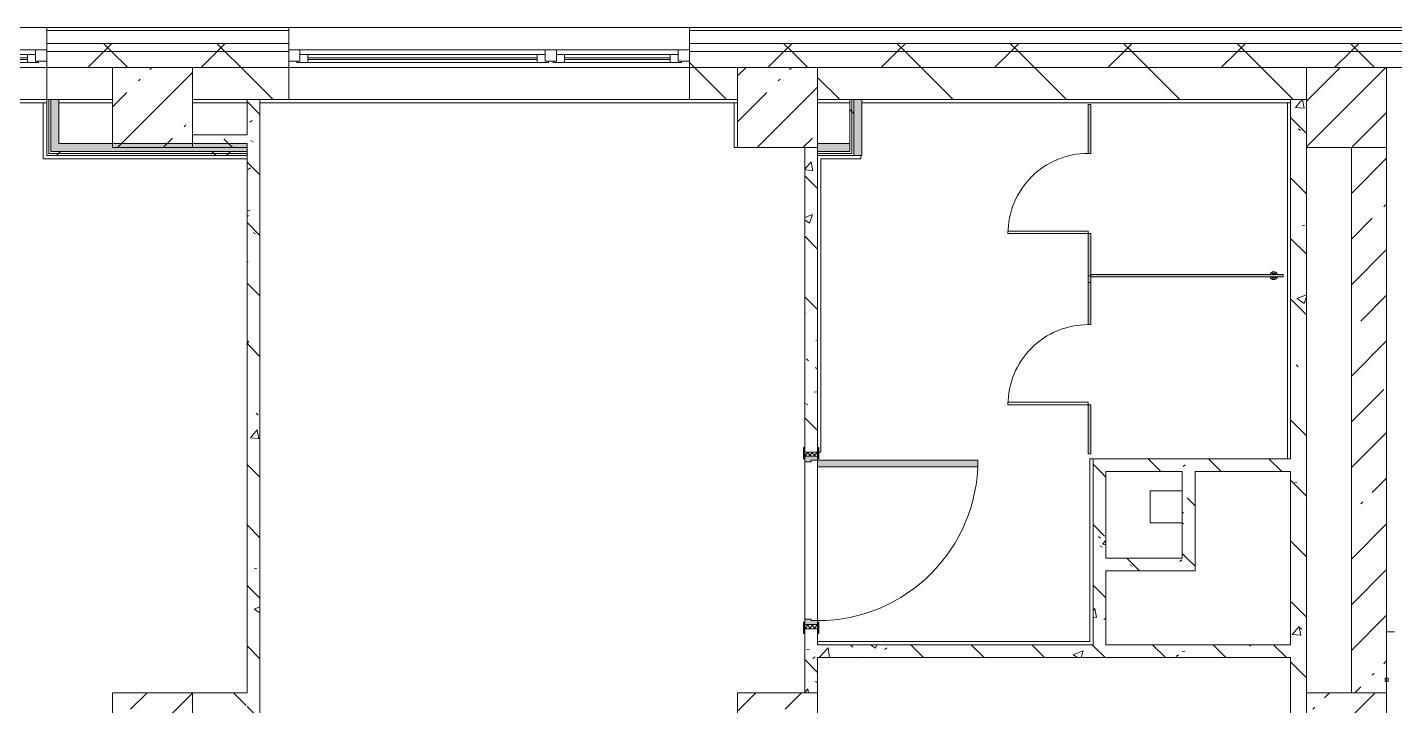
# Model space of a CAD drawing. Header units: millimetres. Extents: x 81609 to 272668, y -8553 to 29000.
# Drawn here: x 221877 to 230408, y 23120 to 27350 of the extents above; entities that cross this region are included whole.
import ezdxf

# ---------------------------------------------------------------- set-up
doc = ezdxf.new("R2010")
doc.units = ezdxf.units.MM
for name, color, linetype, lineweight, true_color in [('A-DOOR-4', 7, 'Continuous', 5, 0xe2e2e2), ('A-DOOR-5', 7, 'Continuous', 5, 0xaaaaaa), ('A-DOOR-FRAM-2', 7, 'Continuous', 5, 0xe2e2e2), ('A-DOOR-FRAM-4', 7, 'Continuous', 5, 0xaaaaaa), ('A-FLOR-1', 7, 'Continuous', 5, 0xaaaaaa), ('A-GENM-5', 7, 'Continuous', 5, 0xe2ddcd), ('A-WALL-3', 7, 'Continuous', 5, 0x737373), ('A-WALL-4', 7, 'Continuous', 9, 0x737373), ('I-WALL-1', 7, 'Continuous', 5, 0xe7e7e7), ('I-WALL-2', 7, 'Continuous', 9, 0xe7e7e7), ('I-WALL-5', 7, 'Continuous', 5, 0x787878)]:
    doc.layers.add(name, color=color, linetype=linetype, lineweight=lineweight, true_color=true_color)
for name, color, linetype, lineweight in [('A-DOOR-6', 7, 'Continuous', 5), ('A-GENM-3', 7, 'Continuous', 5), ('A-GLAZ-3', 7, 'Continuous', 5), ('A-WALL', 7, 'Continuous', 9), ('A-WALL-2', 7, 'Continuous', 5), ('I-WALL-3', 7, 'Continuous', 5), ('S-COLS-1', 7, 'Continuous', 5)]:
    doc.layers.add(name, color=color, linetype=linetype, lineweight=lineweight)
pattern_1 = [(45, (145658, 0), (-285.1231, 285.1231), []), (45, (145943.1, 0), (-285.1231, 285.1231), [504.031, -100.806, 16.764, -84.042])]
pattern_2 = [(135, (145658, 0), (-377.1708, -377.1708), [533.4, -88.9, 17.78, -88.9]), (135, (145658, 376.94), (-377.1708, -377.1708), []), (50, (145658, 0), (637.6445, -55.7866), [66.675, -733.425]), (355, (145658, 0), (-123.3494, 668.699), [53.34, -586.74]), (100.451, (145711.1, -4.65), (514.299, 612.908), [56.665, -623.315]), (46.184, (145658, 177.8), (948.7764, -147.15), [100.012, -1100.137]), (96.636, (145737.05, 165.5), (830.909, 865.997), [84.998, -934.973]), (351.184, (145658, 177.8), (830.918, 865.988), [80.01, -880.11]), (21, (145746.9, 133.35), (530.6506, -357.9283), [66.675, -733.425]), (326, (145746.9, 133.35), (216.308, 644.6585), [53.34, -586.74]), (71.451, (145791.1, 103.5), (746.9596, 286.7243), [56.665, -623.315]), (37.5, (145657.99, 0), (10.81053, 295.9426), [16.764, -562.864, 16.764, -578.866, -588.962]), (37.5, (145657.99, 0), (10.81053, 295.9426), [-1175.258, 16.764, -572.198]), (7.5, (145658, 0), (233.8692, 350.6318), [16.764, -322.834, 16.764, -549.529, -224.472]), (7.5, (145658, 0), (233.8692, 350.6318), [-905.891, 16.764, -207.708]), (327.5, (145459.74, 0), (474.5678, -20.0513), [16.764, -205.486, 16.764, -676.656, -920.115]), (327.5, (145459.74, 0), (474.5678, -20.0513), [-915.67, 16.764, -903.351]), (317.5, (145370.84, 0), (518.4522, 88.9934), [16.764, -272.161, 16.764, -443.738, -653.415]), (317.5, (145370.84, 0), (518.4522, 88.9934), [-749.427, 16.764, -636.651])]
pattern_3 = [(45, (145658, 0), (-353.5534, 353.5534), []), (135, (145658, 0), (-353.5534, -353.5534), [])]
pattern_4 = [(45, (145658, 0), (-530.33, 530.33), []), (135, (145658, 0), (-530.33, -530.33), [])]

# ---------------------------------------------------------------- blocks, each defined once
blk = doc.blocks.new('BSC_Колонна _Прямоугольная - 500х500-23287078-2_9_3_птичка')
at = {"layer": 'S-COLS-1'}
h = blk.add_hatch(dxfattribs=at)
h.set_pattern_fill('FP_77', color=256, style=0, pattern_type=2)
h.set_pattern_definition([(45, (-84450, -22950), (-285.1231, 285.1231), []), (45, (-84164.88, -22950), (-285.1231, 285.1231), [504.031, -100.806, 16.764, -84.042])])
h.paths.add_polyline_path([(-250, -250), (250, -250), (250, 250), (-250, 250), (-250, -160)])
for p, q in [((250, 250), (-250, 250)), ((-250, 250), (-250, -250)), ((250, -250), (250, 250)), ((-250, -250), (250, -250))]:
    blk.add_line(p, q, dxfattribs=at)
blk = doc.blocks.new('BSC_Колонна _Прямоугольная - 500х500-V239-2_9_3_птичка')
at = {"layer": 'S-COLS-1'}
h = blk.add_hatch(dxfattribs=at)
h.set_pattern_fill('FP_96', color=256, style=0, pattern_type=2)
h.set_pattern_definition([(45, (-77000, -22950), (-285.1231, 285.1231), []), (45, (-76714.88, -22950), (-285.1231, 285.1231), [504.031, -100.806, 16.764, -84.042])])
h.paths.add_polyline_path([(-250, -250), (250, -250), (250, 250), (-250, 250), (-250, -160)])
for p, q in [((250, 250), (-250, 250)), ((-250, 250), (-250, -250)), ((250, -250), (250, 250)), ((-250, -250), (250, -250))]:
    blk.add_line(p, q, dxfattribs=at)
blk = doc.blocks.new('110_Дверь_СКБ_1Ст_Внутренняя1 - Д-4 1100x2100h_су мгн-32391219-2_9_3_птичка')
at = {"layer": 'A-DOOR-4'}
h = blk.add_hatch(color=256, dxfattribs=at)
h.paths.add_polyline_path([(537.5, 40), (512.5, 40), (512.5, 0), (502.5, 0), (502.5, -40), (537.5, -40)])
h.paths.add_polyline_path([(-477.5, 0), (-487.5, 0), (-487.5, 40), (-512.5, 40), (-512.5, -40), (-477.5, -40)])
at = {"layer": 'A-DOOR-5'}
h = blk.add_hatch(dxfattribs=at)
h.set_pattern_fill('FP_8', color=256, style=0, pattern_type=2)
h.set_pattern_definition([(135, (1751.41, 104.685), (-14.14214, -14.14214), []), (225, (1751.41, 104.685), (14.14214, -14.14214), [])])
h.paths.add_polyline_path([(562.5, 40), (537.5, 40), (537.5, -40), (562.5, -40)])
at = {"layer": 'A-DOOR-FRAM-2'}
for points in [[(-447.5, 40), (-447.5, 1040), (-487.5, 1040), (-487.5, 40)], [(-497.5, 40), (-497.5, 48), (-567.5, 48), (-567.5, 40)], [(592.5, 48), (522.5, 48), (522.5, 40), (592.5, 40)], [(-497.5, -40), (-567.5, -40), (-567.5, -48), (-497.5, -48)], [(592.5, -48), (592.5, -40), (522.5, -40), (522.5, -48)]]:
    blk.add_hatch(color=256, dxfattribs=at).paths.add_polyline_path(points)
at = {"layer": 'A-DOOR-FRAM-4'}
h = blk.add_hatch(dxfattribs=at)
h.set_pattern_fill('FP_9', color=256, style=0, pattern_type=2)
h.set_pattern_definition([(45, (-371.384, 104.685), (-14.1421, 14.1421), []), (135, (-371.384, 104.685), (-14.1421, -14.1421), [])])
h.paths.add_polyline_path([(-512.5, 40), (-537.5, 40), (-537.5, -40), (-512.5, -40)])
at = {"layer": 'A-DOOR-5'}
for p, q in [((-487.5, 1040), (-487.5, 40)), ((-447.5, 1040), (-487.5, 1040)), ((-447.5, 40), (-447.5, 1040)), ((-487.5, 40), (-447.5, 40))]:
    blk.add_line(p, q, dxfattribs=at)
blk.add_arc((-487.5, 40), 1000, 360, 90, dxfattribs=at)
at = {"layer": 'A-DOOR-FRAM-4'}
for p, q in [((-497.5, 48), (-567.5, 48)), ((-567.5, 48), (-567.5, 40)), ((-567.5, 40), (-497.5, 40)), ((-512.5, 40), (-537.5, 40)), ((-537.5, 40), (-537.5, -40)), ((-487.5, 40), (-512.5, 40)), ((-512.5, 40), (-512.5, -40)), ((-512.5, -40), (-512.5, 40)), ((-497.5, 40), (-512.5, 40)), ((-512.5, 40), (-512.5, 39)), ((-512.5, 39), (-497.5, 39)), ((-497.5, 40), (-497.5, 48)), ((-497.5, 39), (-497.5, 40)), ((-487.5, 0), (-487.5, 40)), ((-477.5, 0), (-487.5, 0)), ((-477.5, -40), (-477.5, 0)), ((512.5, 0), (502.5, 0)), ((502.5, 0), (502.5, -40)), ((512.5, 40), (512.5, 0)), ((537.5, 40), (512.5, 40)), ((592.5, 48), (522.5, 48)), ((522.5, 48), (522.5, 40)), ((537.5, 40), (522.5, 40)), ((522.5, 40), (522.5, 39)), ((522.5, 40), (592.5, 40)), ((522.5, 39), (537.5, 39)), ((537.5, -40), (537.5, 40)), ((562.5, 40), (537.5, 40)), ((537.5, 40), (537.5, -40)), ((537.5, 39), (537.5, 40)), ((562.5, -40), (562.5, 40)), ((592.5, 40), (592.5, 48)), ((-497.5, -40), (-567.5, -40)), ((-567.5, -40), (-567.5, -48)), ((-567.5, -48), (-497.5, -48)), ((-537.5, -40), (-512.5, -40)), ((-497.5, -39), (-512.5, -39)), ((-512.5, -39), (-512.5, -40)), ((-512.5, -40), (-477.5, -40)), ((-512.5, -40), (-497.5, -40)), ((-497.5, -40), (-497.5, -39)), ((-497.5, -48), (-497.5, -40)), ((502.5, -40), (537.5, -40)), ((537.5, -39), (522.5, -39)), ((522.5, -39), (522.5, -40)), ((522.5, -40), (537.5, -40)), ((592.5, -40), (522.5, -40)), ((522.5, -40), (522.5, -48)), ((522.5, -48), (592.5, -48)), ((537.5, -40), (537.5, -39)), ((537.5, -40), (562.5, -40)), ((592.5, -48), (592.5, -40))]:
    blk.add_line(p, q, dxfattribs=at)
blk = doc.blocks.new('120_Окно_СКБ_2Ст - 120_Окно_СКБ_2Ст 2500х2500 _мал створка справа_-23206729-2_9_3_птичка')
at = {"layer": 'A-GLAZ-3'}
for p, q in [((-1250, -75), (-1250, -5)), ((-1250, -5), (-1180, -5)), ((1250, -5), (-1250, -5)), ((-1180, -75), (-1250, -75)), ((-1250, -75), (-1200, -75)), ((-1180, -75), (-1200, -75)), ((-1200, -75), (-1200, -85)), ((-1200, -85), (370, -85)), ((370, -85), (-1200, -85)), ((-1180, -5), (-1180, -75)), ((350, -35), (-1180, -35)), ((-1180, -35), (-1180, -75)), ((-1130, -85), (-1130, -35)), ((-1130, -55), (300, -55)), ((300, -65), (-1130, -65)), ((300, -85), (300, -35)), ((350, -75), (350, -5)), ((350, -5), (420, -5)), ((350, -75), (350, -35)), ((420, -75), (350, -75)), ((370, -75), (350, -75)), ((370, -75), (400, -75)), ((370, -85), (370, -75)), ((420, -75), (400, -75)), ((400, -75), (400, -85)), ((400, -85), (1200, -85)), ((1200, -85), (400, -85)), ((420, -5), (420, -75)), ((1180, -35), (420, -35)), ((420, -35), (420, -75)), ((470, -85), (470, -35)), ((470, -55), (1130, -55)), ((1130, -65), (470, -65)), ((1130, -85), (1130, -35)), ((1180, -75), (1180, -5)), ((1180, -5), (1250, -5)), ((1180, -75), (1180, -35)), ((1250, -75), (1180, -75)), ((1200, -75), (1180, -75)), ((1200, -75), (1250, -75)), ((1200, -85), (1200, -75)), ((1250, -5), (1250, -75))]:
    blk.add_line(p, q, dxfattribs=at)
blk = doc.blocks.new('120_Окно_СКБ_2Ст - 120_Окно_СКБ_2Ст 2100х2400 _мал створка справа_-19092174-2_9_3_птичка')
at = {"layer": 'A-GLAZ-3'}
for p, q in [((-1050, -75), (-1050, -5)), ((-1050, -5), (-980, -5)), ((1050, -5), (-1050, -5)), ((-980, -75), (-1050, -75)), ((-1050, -75), (-1000, -75)), ((-980, -75), (-1000, -75)), ((-1000, -75), (-1000, -85)), ((-1000, -85), (170, -85)), ((170, -85), (-1000, -85)), ((-980, -5), (-980, -75)), ((150, -35), (-980, -35)), ((-980, -35), (-980, -75)), ((-930, -85), (-930, -35)), ((-930, -55), (100, -55)), ((100, -65), (-930, -65)), ((100, -85), (100, -35)), ((150, -75), (150, -5)), ((150, -5), (220, -5)), ((150, -75), (150, -35)), ((220, -75), (150, -75)), ((170, -75), (150, -75)), ((170, -75), (200, -75)), ((170, -85), (170, -75)), ((220, -75), (200, -75)), ((200, -75), (200, -85)), ((200, -85), (1000, -85)), ((1000, -85), (200, -85)), ((220, -5), (220, -75)), ((980, -35), (220, -35)), ((220, -35), (220, -75)), ((270, -85), (270, -35)), ((270, -55), (930, -55)), ((930, -65), (270, -65)), ((930, -85), (930, -35)), ((980, -75), (980, -5)), ((980, -5), (1050, -5)), ((980, -75), (980, -35)), ((1050, -75), (980, -75)), ((1000, -75), (980, -75)), ((1000, -75), (1050, -75)), ((1000, -85), (1000, -75)), ((1050, -5), (1050, -75))]:
    blk.add_line(p, q, dxfattribs=at)
blk = doc.blocks.new('BSC_Колонна _Прямоугольная - 500х500-V292-2_9_3_птичка')
at = {"layer": 'S-COLS-1'}
h = blk.add_hatch(dxfattribs=at)
h.set_pattern_fill('FP_132', color=256, style=0, pattern_type=2)
h.set_pattern_definition([(45, (-80900, -22950), (-285.1231, 285.1231), []), (45, (-80614.88, -22950), (-285.1231, 285.1231), [504.031, -100.806, 16.764, -84.042])])
h.paths.add_polyline_path([(-250, -250), (250, -250), (250, 250), (-250, 250), (-250, -160)])
for p, q in [((250, 250), (-250, 250)), ((-250, 250), (-250, -250)), ((250, -250), (250, 250)), ((-250, -250), (250, -250))]:
    blk.add_line(p, q, dxfattribs=at)
blk = doc.blocks.new('131_Сантехническая перегородка_Дверь - СД-1-V330-2_9_3_птичка')
at = {"layer": 'A-GENM-5'}
for points in [[(0, -8), (305.2, -8), (305.2, 8), (0, 8)], [(805.2, -8), (1110.4, -8), (1110.4, 8), (805.2, 8)]]:
    blk.add_hatch(color=256, dxfattribs=at).paths.add_polyline_path(points)
at = {"layer": 'A-DOOR-6'}
for p, q in [((321.2, 508), (305.2, 508)), ((305.2, 8), (305.2, 508)), ((321.2, 8), (321.2, 508)), ((321.2, 8), (305.2, 8))]:
    blk.add_line(p, q, dxfattribs=at)
blk.add_arc((305.2, 8), 500, 360, 90, dxfattribs=at)
at = {"layer": 'A-GENM-3'}
for p, q in [((305.2, 8), (0, 8)), ((0, 8), (0, -8)), ((305.2, -8), (305.2, 8)), ((1110.4, 8), (805.2, 8)), ((805.2, 8), (805.2, -8)), ((1110.4, -8), (1110.4, 8)), ((0, -8), (305.2, -8)), ((805.2, -8), (1110.4, -8))]:
    blk.add_line(p, q, dxfattribs=at)
blk = doc.blocks.new('131_Сантехническая перегородка 8 - СП-1-30911291-2_9_3_птичка')
at = {"layer": 'A-GENM-5'}
blk.add_hatch(color=256, dxfattribs=at).paths.add_polyline_path([(0, 8), (0, -8), (1200, -8), (1200, 8)])
at = {"layer": 'A-GENM-3'}
for p, q in [((1200, 8), (0, 8)), ((0, 8), (0, -8)), ((1200, -8), (1200, 8)), ((0, -8), (1200, -8))]:
    blk.add_line(p, q, dxfattribs=at)
at = {"layer": 'A-GENM-3', "flags": 128}
for points in [[(71.5, 8), (71.1, 8.5), (70.8, 9), (70.4, 9.5), (70, 9.9), (69.6, 10.4), (69.2, 10.8), (68.8, 11.2), (68.3, 11.6), (67.8, 12), (67.3, 12.3), (66.8, 12.7), (66.3, 13), (65.8, 13.3), (65.3, 13.6), (64.7, 13.8), (64.2, 14), (63.6, 14.3), (63, 14.4), (62.4, 14.6), (61.9, 14.7), (61.3, 14.9), (60.7, 14.9), (60.1, 15), (59.5, 15.1), (58.9, 15.1), (58.3, 15.1), (57.7, 15), (57.1, 15), (56.5, 14.9), (55.9, 14.8), (55.3, 14.7), (54.7, 14.5), (54.1, 14.4), (53.5, 14.2), (53, 13.9), (52.4, 13.7), (51.9, 13.4), (51.4, 13.2), (50.8, 12.9), (50.3, 12.5), (49.8, 12.2), (49.3, 11.8), (48.9, 11.4), (48.4, 11), (48, 10.6), (47.6, 10.2), (47.2, 9.7), (46.8, 9.3), (46.4, 8.8), (46.1, 8.3), (45.9, 8)], [(45.9, -8), (46.3, -8.5), (46.6, -9), (47, -9.5), (47.4, -9.9), (47.8, -10.4), (48.2, -10.8), (48.6, -11.2), (49.1, -11.6), (49.6, -12), (50, -12.3), (50.5, -12.7), (51.1, -13), (51.6, -13.3), (52.1, -13.6), (52.7, -13.8), (53.2, -14), (53.8, -14.3), (54.4, -14.4), (54.9, -14.6), (55.5, -14.7), (56.1, -14.9), (56.7, -14.9), (57.3, -15), (57.9, -15.1), (58.5, -15.1), (59.1, -15.1), (59.7, -15), (60.3, -15), (60.9, -14.9), (61.5, -14.8), (62.1, -14.7), (62.7, -14.5), (63.3, -14.4), (63.8, -14.2), (64.4, -13.9), (65, -13.7), (65.5, -13.4), (66, -13.2), (66.6, -12.9), (67.1, -12.5), (67.6, -12.2), (68, -11.8), (68.5, -11.4), (69, -11), (69.4, -10.6), (69.8, -10.2), (70.2, -9.7), (70.6, -9.3), (70.9, -8.8), (71.3, -8.3), (71.5, -8)]]:
    blk.add_lwpolyline(points, dxfattribs=at)
at = {"layer": 'A-GENM-3'}
for radius, start, end in [(24.6, 19.91127, 160.08873), (17.6, 45, 135), (17.6, 45, 135), (15.1, 45, 135), (24.6, 199.91127, 340.08873), (17.6, 225, 315), (17.6, 225, 315), (15.1, 225, 315)]:
    blk.add_arc((58.7, 0), radius, start, end, dxfattribs=at)

msp = doc.modelspace()

# ---------------------------------------------------------------- hatches: boundary and pattern name
at = {"layer": 'A-WALL-2'}
h = msp.add_hatch(dxfattribs=at)
h.set_pattern_fill('FP_68', color=256, style=0, pattern_type=2)
h.set_pattern_definition(pattern_3)
h.paths.add_polyline_path([(230518, 27200), (230518, 27250), (226008, 27250), (226008, 27200), (229846.6, 27200)])
h.paths.add_polyline_path([(222426.5, 27200), (223508, 27200), (223508, 27250), (221998, 27250), (221998, 27200)])
h.paths.add_polyline_path([(209838, 27200), (210918, 27200), (210918, 27250), (209838, 27250)])
h.paths.add_polyline_path([(213151.3, 27200), (213618, 27200), (213615, 27250), (211818, 27250), (211818, 27200), (212223.7, 27200)])
h.paths.add_polyline_path([(214518, 27200), (219898, 27200), (219898, 27250), (214518, 27250)])
h.paths.add_polyline_path([(202021, 27200), (202818, 27200), (202818, 27250), (201567.9, 27250), (201567.9, 27200)])
h.paths.add_polyline_path([(200166, 27200), (200667.9, 27200), (200667.9, 27250), (199518.2, 27250), (199518.2, 27200)])
h.paths.add_polyline_path([(205518, 27200), (206698, 27200), (206698, 27250), (205518, 27250)])
h.paths.add_polyline_path([(195528.4, 27200), (196418.2, 27200), (196418.2, 27250), (195318.3, 27250), (195318.3, 27200)])
h.paths.add_polyline_path([(194418.3, 27200), (194418.3, 27250), (193165, 27250), (193165, 27200), (193673.3, 27200)])
h.paths.add_polyline_path([(190065, 27200), (190065, 27250), (187668, 27250), (187668, 27200), (189035.7, 27200)])
h = msp.add_hatch(dxfattribs=at)
h.set_pattern_fill('FP_68', color=256, style=0, pattern_type=2)
h.set_pattern_definition(pattern_3)
h.paths.add_polyline_path([(229858, 27100), (230518, 27100), (230518, 27200), (226008, 27200), (226008, 27100), (229846.6, 27100)])
h.paths.add_polyline_path([(212223.7, 27100), (213618, 27100), (213615, 27200), (211818, 27200), (211818, 27100)])
h.paths.add_polyline_path([(210918, 27100), (210918, 27200), (209838, 27200), (209838, 27100), (210613.2, 27100)])
h.paths.add_polyline_path([(223508, 27100), (223508, 27200), (221998, 27200), (221998, 27100), (223354, 27100)])
h.paths.add_polyline_path([(214518, 27100), (219898, 27100), (219898, 27200), (214518, 27200)])
h.paths.add_polyline_path([(206658.6, 27100), (206698, 27100), (206698, 27200), (205518, 27200), (205518, 27100), (206413.2, 27100)])
h.paths.add_polyline_path([(199518.2, 27100), (200667.9, 27100), (200667.9, 27200), (199518.2, 27200)])
h.paths.add_polyline_path([(202484.8, 27100), (202818, 27100), (202818, 27200), (201567.9, 27200), (201567.9, 27100), (202021, 27100)])
h.paths.add_polyline_path([(194418.3, 27100), (194418.3, 27200), (193165, 27200), (193165, 27100), (193673.3, 27100)])
h.paths.add_polyline_path([(190065, 27100), (190065, 27200), (187718, 27200), (187718, 27100), (189035.7, 27100)])
h.paths.add_polyline_path([(195318.3, 27100), (196418.2, 27100), (196418.2, 27200), (195318.3, 27200)])
at = {"layer": 'I-WALL-1'}
for points in [[(222073, 26625), (222073, 26900), (222023, 26900), (222023, 26625)], [(227083, 26550), (227083, 26900), (227033, 26900), (227033, 26550), (227064.1, 26550)], [(223248, 26575), (223248, 26625), (222023, 26625), (222023, 26575), (222426.5, 26575)]]:
    msp.add_hatch(color=256, dxfattribs=at).paths.add_polyline_path(points)
at = {"layer": 'I-WALL-2'}
msp.add_hatch(color=256, dxfattribs=at).paths.add_polyline_path([(227008, 26575), (227008, 26625), (226808, 26625), (226808, 26575)])
at = {"layer": 'I-WALL-3'}
h = msp.add_hatch(dxfattribs=at)
h.set_pattern_fill('FP_79', color=256, style=0, pattern_type=2)
h.set_pattern_definition([(135, (145658, 0), (-353.5534, -353.5534), [])])
h.paths.add_polyline_path([(227064.1, 26900), (229858, 26900), (229858, 27100), (226808, 27100), (226808, 26900)])
h.paths.add_polyline_path([(226308, 26900), (226308, 27100), (226008, 27100), (226008, 26900), (226136.5, 26900)])
h.paths.add_polyline_path([(215933.8, 26900), (215968, 26900), (215968, 27100), (214518, 27100), (214518, 26900), (215006.3, 26900)])
h.paths.add_polyline_path([(216861.3, 26900), (219198, 26900), (219198, 27100), (216468, 27100), (216468, 26900)])
h.paths.add_polyline_path([(212418, 26900), (213618, 26900), (213615, 27100), (212418, 27100)])
h.paths.add_polyline_path([(221998, 26900), (222408, 26900), (222408, 27100), (221998, 27100)])
h.paths.add_polyline_path([(223508, 26900), (223508, 27100), (222908, 27100), (222908, 26900), (223354, 26900)])
h.paths.add_polyline_path([(219898, 26900), (219898, 27100), (219698, 27100), (219698, 26900)])
h.paths.add_polyline_path([(201567.9, 26900), (202818, 26900), (202818, 27100), (201567.9, 27100)])
h.paths.add_polyline_path([(205518, 26900), (206718, 26900), (206718, 27100), (205518, 27100)])
h.paths.add_polyline_path([(200166, 26900), (200667.9, 26900), (200667.9, 27100), (199518.2, 27100), (199518.2, 26900)])
h.paths.add_polyline_path([(210122.8, 26900), (210918, 26900), (210918, 27100), (209818, 27100), (209818, 26900)])
h.paths.add_polyline_path([(196022.8, 26900), (196418.2, 26900), (196418.2, 27100), (196022.8, 27100)])
h = msp.add_hatch(dxfattribs=at)
h.set_pattern_fill('FP_162', color=256, style=0, pattern_type=2)
h.set_pattern_definition(pattern_4)
h.paths.add_polyline_path([(227008, 26575), (227020.5, 26575), (227020.5, 26900), (227008, 26900), (227008, 26625)])
h = msp.add_hatch(dxfattribs=at)
h.set_pattern_fill('FP_162', color=256, style=0, pattern_type=2)
h.set_pattern_definition(pattern_4)
h.paths.add_polyline_path([(227033, 26562.5), (227033, 26900), (227020.5, 26900), (227020.5, 26562.5)])
h = msp.add_hatch(dxfattribs=at)
h.set_pattern_fill('FP_162', color=256, style=0, pattern_type=2)
h.set_pattern_definition(pattern_4)
h.paths.add_polyline_path([(223248, 26550), (223248, 26562.5), (221998, 26562.5), (221998, 26550), (222426.5, 26550)])
h = msp.add_hatch(dxfattribs=at)
h.set_pattern_fill('FP_162', color=256, style=0, pattern_type=2)
h.set_pattern_definition(pattern_4)
h.paths.add_polyline_path([(223248, 26562.5), (223248, 26575), (222010.5, 26575), (222010.5, 26562.5), (222426.5, 26562.5)])
h = msp.add_hatch(dxfattribs=at)
h.set_pattern_fill('FP_76', color=256, style=0, pattern_type=2)
h.set_pattern_definition(pattern_1)
h.paths.add_polyline_path([(230358, 15150), (230358, 15530), (230138, 15530), (230138, 15150)])
h.paths.add_polyline_path([(230138, 18570), (230358, 18570), (230358, 18600), (230138, 18600)])
h.paths.add_polyline_path([(230138, 19100), (230358, 19100), (230358, 22700), (230138, 22700), (230138, 19319.3)])
h.paths.add_polyline_path([(230262.1, 23200), (230358, 23200), (230358, 26600), (230138, 26600), (230138, 23200)])
at = {"layer": 'I-WALL-5'}
h = msp.add_hatch(dxfattribs=at)
h.set_pattern_fill('FP_83', color=256, style=0, pattern_type=2)
h.set_pattern_definition(pattern_2)
h.paths.add_polyline_path([(223248, 18800), (223328, 18800), (223328, 26900), (223248, 26900), (223248, 20476.2)])
h = msp.add_hatch(dxfattribs=at)
h.set_pattern_fill('FP_83', color=256, style=0, pattern_type=2)
h.set_pattern_definition(pattern_2)
h.paths.add_polyline_path([(229846.6, 18800), (229858, 18800), (229858, 26900), (229758.7, 26900), (229758.7, 18800)])
h = msp.add_hatch(dxfattribs=at)
h.set_pattern_fill('FP_83', color=256, style=0, pattern_type=2)
h.set_pattern_definition(pattern_2)
h.paths.add_polyline_path([(223248, 26600), (223248, 26680), (222908, 26680), (222908, 26600)])
h = msp.add_hatch(dxfattribs=at)
h.set_pattern_fill('FP_83', color=256, style=0, pattern_type=2)
h.set_pattern_definition(pattern_2)
h.paths.add_polyline_path([(226808, 23200), (226808, 23600), (226728, 23600), (226728, 23200)])
h.paths.add_polyline_path([(226728, 24700), (226808, 24700), (226808, 26600), (226728, 26600), (226728, 24730)])
h = msp.add_hatch(dxfattribs=at)
h.set_pattern_fill('FP_83', color=256, style=0, pattern_type=2)
h.set_pattern_definition(pattern_2)
h.paths.add_polyline_path([(228919.1, 24580), (229758.7, 24580), (229758.7, 24660), (228526.5, 24660), (228526.5, 24580), (228606.5, 24580)])
h = msp.add_hatch(dxfattribs=at)
h.set_pattern_fill('FP_83', color=256, style=0, pattern_type=2)
h.set_pattern_definition(pattern_2)
h.paths.add_polyline_path([(228526.5, 23500), (228606.5, 23500), (228606.5, 24580), (228526.5, 24580), (228526.5, 23946.9)])
h = msp.add_hatch(dxfattribs=at)
h.set_pattern_fill('FP_83', color=256, style=0, pattern_type=2)
h.set_pattern_definition(pattern_2)
h.paths.add_polyline_path([(229163.1, 24040), (229163.1, 24580), (229083.1, 24580), (229083.1, 24040)])
h = msp.add_hatch(dxfattribs=at)
h.set_pattern_fill('FP_83', color=256, style=0, pattern_type=2)
h.set_pattern_definition(pattern_2)
h.paths.add_polyline_path([(228606.5, 23960), (229163.1, 23960), (229163.1, 24040), (228606.5, 24040)])
h = msp.add_hatch(dxfattribs=at)
h.set_pattern_fill('FP_83', color=256, style=0, pattern_type=2)
h.set_pattern_definition(pattern_2)
h.paths.add_polyline_path([(229758.7, 23420), (229758.7, 23500), (226808, 23500), (226808, 23420), (228919.1, 23420)])
h = msp.add_hatch(dxfattribs=at)
h.set_pattern_fill('FP_83', color=256, style=0, pattern_type=2)
h.set_pattern_definition(pattern_2)
h.paths.add_polyline_path([(223248, 23120), (223248, 23200), (222908, 23200), (222908, 23120)])
at = {"layer": 'S-COLS-1'}
h = msp.add_hatch(dxfattribs=at)
h.set_pattern_fill('FP_76', color=256, style=0, pattern_type=2)
h.set_pattern_definition(pattern_1)
h.paths.add_polyline_path([(222908, 26600), (222908, 27100), (222408, 27100), (222408, 26600), (222426.5, 26600)])
h = msp.add_hatch(dxfattribs=at)
h.set_pattern_fill('FP_76', color=256, style=0, pattern_type=2)
h.set_pattern_definition(pattern_1)
h.paths.add_polyline_path([(226308, 26600), (226808, 26600), (226808, 27100), (226308, 27100), (226308, 26839.2)])
h = msp.add_hatch(dxfattribs=at)
h.set_pattern_fill('FP_76', color=256, style=0, pattern_type=2)
h.set_pattern_definition(pattern_1)
h.paths.add_polyline_path([(229858, 26600), (230358, 26600), (230358, 27100), (229858, 27100), (229858, 26839.2)])

# ---------------------------------------------------------------- linework, layer by layer
at = {"layer": 'A-FLOR-1'}
for p, q in [((221977, 26879), (219698, 26879)), ((221977, 26530), (221977, 26879)), ((226287, 26600), (226287, 26880)), ((229738.7, 24660), (229738.7, 26880)), ((226308, 26600), (226287, 26600)), ((227078, 26550), (227078, 26530)), ((223248, 26530), (221977, 26530)), ((227078, 26530), (226828, 26530)), ((226828, 26530), (226828, 24700)), ((226828, 24700), (226816, 24700)), ((228506.5, 23520), (228506.5, 24660)), ((228506.5, 24660), (228526.5, 24660)), ((228883.1, 24459.9), (229083.1, 24459.9)), ((228883.1, 24259.9), (228883.1, 24459.9)), ((229083.1, 24259.9), (228883.1, 24259.9)), ((230408, 23580), (230358, 23580)), ((226808, 23520), (228506.5, 23520))]:
    msp.add_line(p, q, dxfattribs=at)
at = {"layer": 'A-WALL'}
for p, q in [((223508, 27330), (221998, 27330)), ((223508, 27250), (221998, 27250)), ((223508, 27200), (221998, 27200)), ((222408, 27100), (221998, 27100)), ((223508, 27100), (222908, 27100)), ((226308, 27100), (226008, 27100)), ((229858, 27100), (226808, 27100)), ((222010.5, 26900), (222010.5, 26562.5)), ((222023, 26900), (222023, 26575)), ((223328, 26900), (223248, 26900)), ((227020.5, 26900), (227020.5, 26562.5)), ((227033, 26900), (227033, 26550)), ((229858, 26900), (229758.7, 26900)), ((227008, 26625), (227008, 26575)), ((222010.5, 26562.5), (223248, 26562.5)), ((222023, 26575), (223248, 26575)), ((227008, 26575), (226808, 26575)), ((227020.5, 26562.5), (226808, 26562.5))]:
    msp.add_line(p, q, dxfattribs=at)
at = {"layer": 'A-WALL-2'}
for p, q in [((238968, 27350), (195318.3, 27350)), ((221998, 27350), (221998, 27100)), ((223508, 27100), (223508, 27350)), ((226008, 27350), (226008, 27100)), ((222408, 27100), (222908, 27100)), ((226308, 27100), (226808, 27100)), ((230368, 23290.5), (230348, 23290.5)), ((230348, 23290.5), (230348, 23270.5)), ((230368, 23270.5), (230368, 23290.5)), ((230348, 23270.5), (230368, 23270.5))]:
    msp.add_line(p, q, dxfattribs=at)
at = {"layer": 'A-WALL-3'}
msp.add_line((229858, 27100), (238718, 27100), dxfattribs=at)
at = {"layer": 'A-WALL-4'}
for p, q in [((238948, 27330), (226008, 27330)), ((238868, 27250), (226008, 27250)), ((238818, 27200), (226008, 27200))]:
    msp.add_line(p, q, dxfattribs=at)
at = {"layer": 'I-WALL-3'}
for p, q in [((219898, 27100), (221998, 27100)), ((221998, 27100), (221998, 26550)), ((222408, 26900), (222408, 27100)), ((222908, 27100), (222908, 26900)), ((223508, 26900), (223508, 27100)), ((223508, 27100), (226008, 27100)), ((226008, 27100), (226008, 26900)), ((226308, 26900), (226308, 27100)), ((226808, 27100), (226808, 26900)), ((229858, 26900), (229858, 27100)), ((222408, 26900), (219698, 26900)), ((221998.9, 26880), (219698, 26880)), ((222073, 26625), (222073, 26900)), ((222408, 26880), (222073, 26880)), ((222908, 26900), (223248, 26900)), ((223248, 26880), (222908, 26880)), ((223248, 26900), (223248, 26680)), ((226308, 26900), (223328, 26900)), ((223328, 18800), (223328, 26900)), ((226308, 26880), (223328, 26880)), ((226808, 26900), (229758.7, 26900)), ((227008, 26880), (226808, 26880)), ((227008, 26900), (227008, 26625)), ((227083, 26550), (227083, 26900)), ((229758.7, 26880), (227083, 26880)), ((229758.7, 26900), (229758.7, 24660)), ((229858.7, 26900), (229858, 26900)), ((229858.7, 23200), (229858.7, 26900)), ((223248, 26625), (222073, 26625)), ((223248, 26680), (222908, 26680)), ((222908, 26680), (222908, 26600)), ((223248, 26550), (223248, 26625)), ((227008, 26625), (226808, 26625)), ((226808, 26625), (226808, 24730)), ((221998, 26550), (223248, 26550)), ((222908, 26600), (223248, 26600)), ((223248, 26600), (223248, 23200)), ((226808, 26600), (226728, 26600)), ((226728, 26600), (226728, 24730)), ((226808, 26550), (227083, 26550)), ((230138, 26600), (230138, 23200)), ((230358, 26600), (230138, 26600)), ((230358, 23200), (230358, 26600)), ((229758.7, 24660), (228526.5, 24660)), ((228526.5, 24660), (228526.5, 23500)), ((226728, 23660), (226728, 24640)), ((226808, 24610), (226808, 23650)), ((228606.5, 24580), (229083.1, 24580)), ((228606.5, 24040), (228606.5, 24580)), ((229083.1, 24580), (229083.1, 24040)), ((229163.1, 24580), (229758.7, 24580)), ((229163.1, 23960), (229163.1, 24580)), ((229758.7, 24580), (229758.7, 23500)), ((229083.1, 24040), (228606.5, 24040)), ((228606.5, 23500), (228606.5, 23960)), ((228606.5, 23960), (229163.1, 23960)), ((226728, 23570), (226728, 23200)), ((226808, 23500), (226808, 23570)), ((228526.5, 23500), (226808, 23500)), ((229758.7, 23500), (228606.5, 23500)), ((226808, 23420), (229758.7, 23420)), ((226808, 23200), (226808, 23420)), ((229758.7, 23420), (229758.7, 18800)), ((223248, 23200), (222908, 23200))]:
    msp.add_line(p, q, dxfattribs=at)
at = {"layer": 'S-COLS-1'}
for p, q in [((222908, 27100), (222408, 27100)), ((222408, 27100), (222408, 26900)), ((222908, 26900), (222908, 27100)), ((226808, 27100), (226308, 27100)), ((226308, 27100), (226308, 26900)), ((226808, 26900), (226808, 27100)), ((230358, 27100), (229858, 27100)), ((229858, 27100), (229858, 26900)), ((230358, 26600), (230358, 27100)), ((222408, 26900), (222408, 26600)), ((222908, 26600), (222908, 26900)), ((226308, 26900), (226308, 26600)), ((226808, 26600), (226808, 26900)), ((229858, 26900), (229858, 26600)), ((222408, 26600), (222908, 26600)), ((226308, 26600), (226808, 26600)), ((229858, 26600), (230358, 26600))]:
    msp.add_line(p, q, dxfattribs=at)

# ---------------------------------------------------------------- block references
at = {"layer": 'A-DOOR-5', "rotation": 270}
msp.add_blockref('110_Дверь_СКБ_1Ст_Внутренняя1 - Д-4 1100x2100h_су мгн-32391219-2_9_3_птичка', (226768, 24162.5), dxfattribs=at)
at = {"layer": 'A-GENM-3'}
for name, p, rotation in [('131_Сантехническая перегородка_Дверь - СД-1-V330-2_9_3_птичка', (228503.5, 25758.6), 89.99999999997607), ('131_Сантехническая перегородка_Дверь - СД-1-V330-2_9_3_птичка', (228503.5, 24691), 89.99999999997607), ('131_Сантехническая перегородка 8 - СП-1-30911291-2_9_3_птичка', (229712.3, 25801.4), 180)]:
    msp.add_blockref(name, p, dxfattribs=dict(at, rotation=rotation))
at = {"layer": 'A-GLAZ-3'}
for name, p in [('120_Окно_СКБ_2Ст - 120_Окно_СКБ_2Ст 2100х2400 _мал створка справа_-19092174-2_9_3_птичка', (220948, 27215)), ('120_Окно_СКБ_2Ст - 120_Окно_СКБ_2Ст 2500х2500 _мал створка справа_-23206729-2_9_3_птичка', (224758, 27215))]:
    msp.add_blockref(name, p, dxfattribs=at)
at = {"layer": 'S-COLS-1'}
for name, p in [('BSC_Колонна _Прямоугольная - 500х500-V239-2_9_3_птичка', (222658, 22950)), ('BSC_Колонна _Прямоугольная - 500х500-V292-2_9_3_птичка', (226558, 22950)), ('BSC_Колонна _Прямоугольная - 500х500-23287078-2_9_3_птичка', (230108, 22950))]:
    msp.add_blockref(name, p, dxfattribs=at)

doc.saveas('drawing.dxf')
